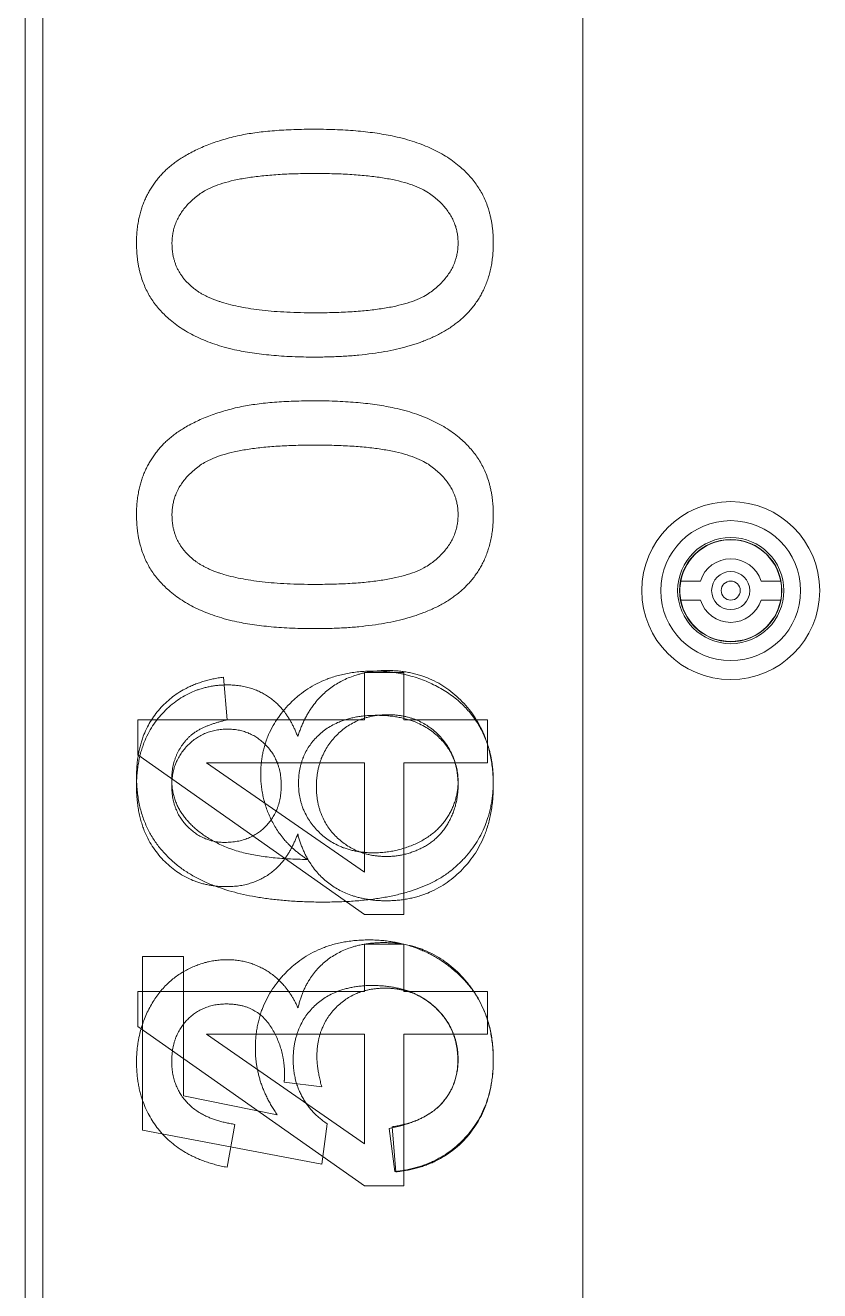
# Model space of a CAD drawing. Extents: x -76427 to 292734, y -42117 to 131250.
# Drawn here: x 13849.1 to 13974.1, y -38341.3 to -38142.2 of the extents above; entities that cross this region are included whole.
import ezdxf

# ---------------------------------------------------------------- set-up
doc = ezdxf.new("R2010")
doc.units = 0
doc.header["$LTSCALE"] = 10
doc.layers.add('XFM7P10PV$0$PV-EQ(50K)', color=252, linetype='Continuous', lineweight=9)
doc.layers.add('XFM7P10PV-200K$0$PV-EQ(50K)', color=22, linetype='Continuous', lineweight=9)

# ---------------------------------------------------------------- blocks, each defined once
blk = doc.blocks.new('XFM7P10PV-200K$0$A$Cf6a59fa3')
for p, q in [((2153.5, 174.32), (2153.5, 1891.68)), ((2156.25, 1888), (2156.25, 178)), ((2156.25, 1888), (2156.25, 178)), ((2156.25, 1888), (2156.25, 178)), ((2241.25, 178), (2241.25, 1888)), ((2241.25, 178), (2241.25, 1888)), ((2241.25, 178), (2241.25, 1888)), ((2256.64, 540), (2259.73, 540)), ((2269.27, 540), (2272.36, 540)), ((2259.73, 537), (2256.64, 537)), ((2272.36, 537), (2269.27, 537)), ((2206.85, 525.59), (2206.85, 518.17)), ((2213.05, 525.59), (2206.85, 525.59)), ((2213.05, 518.17), (2213.05, 525.59)), ((2185.26, 518.17), (2184.71, 524.88)), ((2171.21, 518.17), (2171.21, 512.64)), ((2206.85, 518.17), (2171.21, 518.17)), ((2226.21, 518.17), (2213.05, 518.17)), ((2226.21, 511.42), (2226.21, 518.17)), ((2171.21, 512.64), (2206.85, 487.57)), ((2206.85, 494.19), (2182.03, 511.42)), ((2182.03, 511.42), (2206.85, 511.42)), ((2206.85, 511.42), (2206.85, 494.19)), ((2213.05, 487.57), (2213.05, 511.42)), ((2213.05, 511.42), (2226.21, 511.42)), ((2206.85, 487.57), (2213.05, 487.57)), ((2206.85, 482.87), (2206.85, 475.46)), ((2213.05, 482.87), (2206.85, 482.87)), ((2213.05, 475.46), (2213.05, 482.87)), ((2171.93, 480.95), (2171.93, 453.61)), ((2178.38, 480.95), (2171.93, 480.95)), ((2178.38, 459.02), (2178.38, 480.95)), ((2171.21, 475.46), (2171.21, 469.92)), ((2206.85, 475.46), (2171.21, 475.46)), ((2226.21, 475.46), (2213.05, 475.46)), ((2226.21, 468.71), (2226.21, 475.46)), ((2171.21, 469.92), (2206.85, 444.85)), ((2206.85, 451.48), (2182.03, 468.71)), ((2182.03, 468.71), (2206.85, 468.71)), ((2206.85, 468.71), (2206.85, 451.48)), ((2213.05, 444.85), (2213.05, 468.71)), ((2213.05, 468.71), (2226.21, 468.71)), ((2194.23, 461.16), (2200.14, 460.45)), ((2193.14, 456.05), (2178.38, 459.02)), ((2185.26, 447.79), (2186.47, 454.54)), ((2200.18, 448.29), (2201.02, 454.62)), ((2210.75, 453.87), (2211.63, 447.12)), ((2211.21, 454.16), (2211.79, 447.07)), ((2171.93, 453.61), (2200.18, 448.29)), ((2206.85, 444.85), (2213.05, 444.85))]:
    blk.add_line(p, q)
for radius in [14, 11, 8.35, 8.05, 3, 1.5]:
    blk.add_circle((2264.5, 538.5), radius)
for radius, start, end in [(8, 10.8069, 169.1931), (5, 17.4576, 162.5424), (8, 169.1931, 190.8069), (8, 349.1931, 10.8069), (8, 190.8069, 349.1931), (5, 197.4576, 342.5424)]:
    blk.add_arc((2264.5, 538.5), radius, start, end)
for points in [[(2199.09, 611.07), (2190.92, 611.07), (2181.28, 608.6), (2174.57, 604.28), (2171, 597.57), (2171, 593.17)], [(2199.09, 611.07), (2190.92, 611.07), (2181.28, 608.6), (2174.57, 604.28), (2171, 597.57), (2171, 593.17)], [(2199.09, 611.07), (2190.92, 611.07), (2181.28, 608.6), (2174.57, 604.28), (2171, 597.57), (2171, 593.17)], [(2227.14, 593.17), (2227.14, 599.16), (2220.68, 607.09), (2208.78, 611.07), (2199.09, 611.07)], [(2227.14, 593.17), (2227.14, 599.16), (2220.68, 607.09), (2208.78, 611.07), (2199.09, 611.07)], [(2227.14, 593.17), (2227.14, 599.16), (2220.68, 607.09), (2208.78, 611.07), (2199.09, 611.07)], [(2176.58, 593.08), (2176.58, 597.78), (2185.51, 604.11), (2199.09, 604.11)], [(2176.58, 593.08), (2176.58, 597.78), (2185.51, 604.11), (2199.09, 604.11)], [(2176.58, 593.08), (2176.58, 597.78), (2185.51, 604.11), (2199.09, 604.11)], [(2199.09, 604.11), (2212.63, 604.11), (2221.6, 597.78), (2221.6, 593.17)], [(2199.09, 604.11), (2212.63, 604.11), (2221.6, 597.78), (2221.6, 593.17)], [(2199.09, 604.11), (2212.63, 604.11), (2221.6, 597.78), (2221.6, 593.17)], [(2171, 593.17), (2171, 587.13), (2177.42, 579.25), (2189.32, 575.23), (2199.09, 575.23)], [(2171, 593.17), (2171, 587.13), (2177.42, 579.25), (2189.32, 575.23), (2199.09, 575.23)], [(2171, 593.17), (2171, 587.13), (2177.42, 579.25), (2189.32, 575.23), (2199.09, 575.23)], [(2221.6, 593.17), (2221.6, 588.52), (2212.67, 582.19), (2199.09, 582.19)], [(2221.6, 593.17), (2221.6, 588.52), (2212.67, 582.19), (2199.09, 582.19)], [(2221.6, 593.17), (2221.6, 588.52), (2212.67, 582.19), (2199.09, 582.19)], [(2221.48, 580.68), (2227.14, 585.2), (2227.14, 593.17)], [(2221.48, 580.68), (2227.14, 585.2), (2227.14, 593.17)], [(2221.48, 580.68), (2227.14, 585.2), (2227.14, 593.17)], [(2180.52, 585.66), (2176.58, 588.43), (2176.58, 593.08)], [(2180.52, 585.66), (2176.58, 588.43), (2176.58, 593.08)], [(2180.52, 585.66), (2176.58, 588.43), (2176.58, 593.08)], [(2199.09, 582.19), (2185.55, 582.19), (2180.52, 585.66)], [(2199.09, 582.19), (2185.55, 582.19), (2180.52, 585.66)], [(2199.09, 582.19), (2185.55, 582.19), (2180.52, 585.66)], [(2199.09, 575.23), (2214.56, 575.23), (2221.48, 580.68)], [(2199.09, 575.23), (2214.56, 575.23), (2221.48, 580.68)], [(2199.09, 575.23), (2214.56, 575.23), (2221.48, 580.68)], [(2199.09, 568.35), (2190.92, 568.35), (2181.28, 565.88), (2174.57, 561.56), (2171, 554.85), (2171, 550.45)], [(2199.09, 568.35), (2190.92, 568.35), (2181.28, 565.88), (2174.57, 561.56), (2171, 554.85), (2171, 550.45)], [(2199.09, 568.35), (2190.92, 568.35), (2181.28, 565.88), (2174.57, 561.56), (2171, 554.85), (2171, 550.45)], [(2227.14, 550.45), (2227.14, 556.45), (2220.68, 564.37), (2208.78, 568.35), (2199.09, 568.35)], [(2227.14, 550.45), (2227.14, 556.45), (2220.68, 564.37), (2208.78, 568.35), (2199.09, 568.35)], [(2227.14, 550.45), (2227.14, 556.45), (2220.68, 564.37), (2208.78, 568.35), (2199.09, 568.35)], [(2176.58, 550.37), (2176.58, 555.06), (2185.51, 561.39), (2199.09, 561.39)], [(2176.58, 550.37), (2176.58, 555.06), (2185.51, 561.39), (2199.09, 561.39)], [(2176.58, 550.37), (2176.58, 555.06), (2185.51, 561.39), (2199.09, 561.39)], [(2199.09, 561.39), (2212.63, 561.39), (2221.6, 555.06), (2221.6, 550.45)], [(2199.09, 561.39), (2212.63, 561.39), (2221.6, 555.06), (2221.6, 550.45)], [(2199.09, 561.39), (2212.63, 561.39), (2221.6, 555.06), (2221.6, 550.45)], [(2171, 550.45), (2171, 544.41), (2177.42, 536.53), (2189.32, 532.51), (2199.09, 532.51)], [(2171, 550.45), (2171, 544.41), (2177.42, 536.53), (2189.32, 532.51), (2199.09, 532.51)], [(2171, 550.45), (2171, 544.41), (2177.42, 536.53), (2189.32, 532.51), (2199.09, 532.51)], [(2180.52, 542.95), (2176.58, 545.71), (2176.58, 550.37)], [(2180.52, 542.95), (2176.58, 545.71), (2176.58, 550.37)], [(2180.52, 542.95), (2176.58, 545.71), (2176.58, 550.37)], [(2221.6, 550.45), (2221.6, 545.8), (2212.67, 539.47), (2199.09, 539.47)], [(2221.6, 550.45), (2221.6, 545.8), (2212.67, 539.47), (2199.09, 539.47)], [(2221.6, 550.45), (2221.6, 545.8), (2212.67, 539.47), (2199.09, 539.47)], [(2221.48, 537.96), (2227.14, 542.49), (2227.14, 550.45)], [(2221.48, 537.96), (2227.14, 542.49), (2227.14, 550.45)], [(2221.48, 537.96), (2227.14, 542.49), (2227.14, 550.45)], [(2199.09, 539.47), (2185.55, 539.47), (2180.52, 542.95)], [(2199.09, 539.47), (2185.55, 539.47), (2180.52, 542.95)], [(2199.09, 539.47), (2185.55, 539.47), (2180.52, 542.95)], [(2199.09, 532.51), (2214.56, 532.51), (2221.48, 537.96)], [(2199.09, 532.51), (2214.56, 532.51), (2221.48, 537.96)], [(2199.09, 532.51), (2214.56, 532.51), (2221.48, 537.96)], [(2208.36, 525.84), (2200.47, 525.84), (2190.54, 516.33), (2190.54, 509.58)], [(2210.49, 525.93), (2205.38, 525.93), (2198, 520.65), (2196.37, 515.53)], [(2227.14, 508.61), (2227.14, 513.56), (2222.4, 521.36), (2213.51, 525.84), (2208.36, 525.84)], [(2227.14, 507.82), (2227.14, 515.95), (2217.54, 525.93), (2210.49, 525.93)], [(2184.71, 524.88), (2178.3, 524.04), (2171, 515.74), (2171, 509.24)], [(2185.34, 523.66), (2179.35, 523.66), (2171, 514.9), (2171, 507.69)], [(2196.37, 515.53), (2194.82, 519.64), (2189.16, 523.66), (2185.34, 523.66)], [(2179.43, 515.62), (2181.28, 517.25), (2185.26, 518.17)], [(2196.49, 508.2), (2196.49, 512.85), (2203.07, 518.88), (2208.78, 518.88)], [(2199.3, 507.65), (2199.3, 512.51), (2205.67, 518.97), (2210.58, 518.97)], [(2208.78, 518.88), (2214.69, 518.88), (2221.6, 512.76), (2221.6, 508.45)], [(2210.58, 518.97), (2215.36, 518.97), (2221.6, 512.72), (2221.6, 507.86)], [(2176.54, 507.82), (2176.54, 511.63), (2181.61, 516.71), (2185.3, 516.71)], [(2176.54, 508.82), (2176.54, 512.85), (2179.43, 515.62)], [(2185.3, 516.71), (2188.86, 516.71), (2193.77, 511.76), (2193.77, 507.86)], [(2190.54, 509.58), (2190.54, 505.72), (2194.14, 498.64), (2197.88, 496.21)], [(2171, 509.24), (2171, 500.52), (2177.29, 495.41)], [(2171, 507.69), (2171, 500.57), (2179.18, 491.93), (2185.17, 491.93)], [(2178.34, 503.16), (2176.54, 505.6), (2176.54, 508.82)], [(2184.92, 498.89), (2181.48, 498.89), (2176.54, 503.92), (2176.54, 507.82)], [(2193.77, 507.86), (2193.77, 503.88), (2188.82, 498.89), (2184.92, 498.89)], [(2208.4, 497.25), (2203.07, 497.25), (2196.49, 503.63), (2196.49, 508.2)], [(2210.33, 496.67), (2205.59, 496.67), (2199.3, 502.87), (2199.3, 507.65)], [(2200.47, 489.5), (2214.73, 489.5), (2227.14, 500.15), (2227.14, 508.61)], [(2221.6, 508.45), (2221.6, 505.51), (2218.25, 500.23), (2211.88, 497.25), (2208.4, 497.25)], [(2210.28, 489.71), (2217.49, 489.71), (2227.14, 499.69), (2227.14, 507.82)], [(2221.6, 507.86), (2221.6, 504.76), (2218.63, 499.39), (2213.22, 496.67), (2210.33, 496.67)], [(2197.88, 496.21), (2189.62, 496.29), (2180.65, 499.98), (2178.34, 503.16)], [(2185.17, 491.93), (2189.11, 491.93), (2194.82, 496), (2196.37, 500.23)], [(2196.37, 500.23), (2197.67, 495.16), (2204.92, 489.71), (2210.28, 489.71)], [(2177.29, 495.41), (2184.54, 489.5), (2200.47, 489.5)], [(2207.52, 483.55), (2199.68, 483.55), (2189.7, 473.65), (2189.7, 466.44)], [(2209.95, 483.13), (2204.63, 483.13), (2197.54, 477.76), (2196.41, 472.86)], [(2220.47, 479.19), (2215.02, 483.55), (2207.52, 483.55)], [(2227.14, 464.6), (2227.14, 472.6), (2217.12, 483.13), (2209.95, 483.13)], [(2185.26, 480.44), (2181.53, 480.44), (2174.86, 476.42), (2171, 468.83), (2171, 464.35)], [(2196.41, 472.86), (2194.69, 476.63), (2188.82, 480.44), (2185.26, 480.44)], [(2227.14, 464.77), (2227.14, 473.9), (2220.47, 479.19)], [(2195.65, 464.64), (2195.65, 469.92), (2202.36, 476.38), (2208.15, 476.38)], [(2199.38, 465.18), (2199.38, 469.88), (2205.42, 475.96), (2210.07, 475.96)], [(2208.15, 476.38), (2214.22, 476.38), (2221.6, 469.67), (2221.6, 464.72)], [(2210.07, 475.96), (2214.94, 475.96), (2221.56, 469.42), (2221.56, 464.64)], [(2176.54, 464.47), (2176.54, 468.45), (2181.4, 473.48), (2185.13, 473.48)], [(2185.13, 473.48), (2189.79, 473.48), (2194.31, 466.57), (2194.31, 462.25)], [(2189.7, 466.44), (2189.7, 460.99), (2193.14, 456.05)], [(2171, 464.35), (2171, 457.81), (2178.47, 449.04), (2185.26, 447.79)], [(2186.47, 454.54), (2181.48, 455.29), (2176.54, 460.53), (2176.54, 464.47)], [(2201.02, 454.62), (2198.63, 456.13), (2195.65, 461.37), (2195.65, 464.64)], [(2200.14, 460.45), (2199.38, 463.3), (2199.38, 465.18)], [(2221.56, 464.64), (2221.56, 460.62), (2216.49, 455.04), (2210.75, 453.87)], [(2221.6, 464.72), (2221.6, 460.66), (2216.4, 454.96), (2211.21, 454.16)], [(2211.63, 447.12), (2218.5, 447.79), (2227.14, 457.35), (2227.14, 464.6)], [(2211.79, 447.07), (2218.75, 447.75), (2227.14, 457.26), (2227.14, 464.77)], [(2194.31, 462.25), (2194.31, 461.87), (2194.23, 461.16)]]:
    blk.add_open_spline(points, degree=2)
blk = doc.blocks.new('XFM7P10PV-200K')
at = {"layer": 'XFM7P10PV-200K$0$PV-EQ(50K)'}
blk.add_blockref('XFM7P10PV-200K$0$A$Cf6a59fa3', (11695.6, -38769.63), dxfattribs=at)
blk = doc.blocks.new('XFM7P10PV$0$A$Cf6a59fa3')
for p, q in [((2153.5, 174.32), (2153.5, 1891.68)), ((2156.25, 1888), (2156.25, 178)), ((2156.25, 1888), (2156.25, 178)), ((2156.25, 1888), (2156.25, 178)), ((2241.25, 178), (2241.25, 1888)), ((2241.25, 178), (2241.25, 1888)), ((2241.25, 178), (2241.25, 1888)), ((2256.64, 540), (2259.73, 540)), ((2269.27, 540), (2272.36, 540)), ((2259.73, 537), (2256.64, 537)), ((2272.36, 537), (2269.27, 537)), ((2206.85, 525.59), (2206.85, 518.17)), ((2213.05, 525.59), (2206.85, 525.59)), ((2213.05, 518.17), (2213.05, 525.59)), ((2185.26, 518.17), (2184.71, 524.88)), ((2171.21, 518.17), (2171.21, 512.64)), ((2206.85, 518.17), (2171.21, 518.17)), ((2226.21, 518.17), (2213.05, 518.17)), ((2226.21, 511.42), (2226.21, 518.17)), ((2171.21, 512.64), (2206.85, 487.57)), ((2206.85, 494.19), (2182.03, 511.42)), ((2182.03, 511.42), (2206.85, 511.42)), ((2206.85, 511.42), (2206.85, 494.19)), ((2213.05, 487.57), (2213.05, 511.42)), ((2213.05, 511.42), (2226.21, 511.42)), ((2206.85, 487.57), (2213.05, 487.57)), ((2206.85, 482.87), (2206.85, 475.46)), ((2213.05, 482.87), (2206.85, 482.87)), ((2213.05, 475.46), (2213.05, 482.87)), ((2171.93, 480.95), (2171.93, 453.61)), ((2178.38, 480.95), (2171.93, 480.95)), ((2178.38, 459.02), (2178.38, 480.95)), ((2171.21, 475.46), (2171.21, 469.92)), ((2206.85, 475.46), (2171.21, 475.46)), ((2226.21, 475.46), (2213.05, 475.46)), ((2226.21, 468.71), (2226.21, 475.46)), ((2171.21, 469.92), (2206.85, 444.85)), ((2206.85, 451.48), (2182.03, 468.71)), ((2182.03, 468.71), (2206.85, 468.71)), ((2206.85, 468.71), (2206.85, 451.48)), ((2213.05, 444.85), (2213.05, 468.71)), ((2213.05, 468.71), (2226.21, 468.71)), ((2194.23, 461.16), (2200.14, 460.45)), ((2193.14, 456.05), (2178.38, 459.02)), ((2185.26, 447.79), (2186.47, 454.54)), ((2200.18, 448.29), (2201.02, 454.62)), ((2210.75, 453.87), (2211.63, 447.12)), ((2211.21, 454.16), (2211.79, 447.07)), ((2171.93, 453.61), (2200.18, 448.29)), ((2206.85, 444.85), (2213.05, 444.85))]:
    blk.add_line(p, q)
for radius in [14, 11, 8.35, 8.05, 3, 1.5]:
    blk.add_circle((2264.5, 538.5), radius)
for radius, start, end in [(8, 10.8069, 169.1931), (5, 17.4576, 162.5424), (8, 169.1931, 190.8069), (8, 349.1931, 10.8069), (8, 190.8069, 349.1931), (5, 197.4576, 342.5424)]:
    blk.add_arc((2264.5, 538.5), radius, start, end)
for points in [[(2199.09, 611.07), (2190.92, 611.07), (2181.28, 608.6), (2174.57, 604.28), (2171, 597.57), (2171, 593.17)], [(2199.09, 611.07), (2190.92, 611.07), (2181.28, 608.6), (2174.57, 604.28), (2171, 597.57), (2171, 593.17)], [(2199.09, 611.07), (2190.92, 611.07), (2181.28, 608.6), (2174.57, 604.28), (2171, 597.57), (2171, 593.17)], [(2227.14, 593.17), (2227.14, 599.16), (2220.68, 607.09), (2208.78, 611.07), (2199.09, 611.07)], [(2227.14, 593.17), (2227.14, 599.16), (2220.68, 607.09), (2208.78, 611.07), (2199.09, 611.07)], [(2227.14, 593.17), (2227.14, 599.16), (2220.68, 607.09), (2208.78, 611.07), (2199.09, 611.07)], [(2176.58, 593.08), (2176.58, 597.78), (2185.51, 604.11), (2199.09, 604.11)], [(2176.58, 593.08), (2176.58, 597.78), (2185.51, 604.11), (2199.09, 604.11)], [(2176.58, 593.08), (2176.58, 597.78), (2185.51, 604.11), (2199.09, 604.11)], [(2199.09, 604.11), (2212.63, 604.11), (2221.6, 597.78), (2221.6, 593.17)], [(2199.09, 604.11), (2212.63, 604.11), (2221.6, 597.78), (2221.6, 593.17)], [(2199.09, 604.11), (2212.63, 604.11), (2221.6, 597.78), (2221.6, 593.17)], [(2171, 593.17), (2171, 587.13), (2177.42, 579.25), (2189.32, 575.23), (2199.09, 575.23)], [(2171, 593.17), (2171, 587.13), (2177.42, 579.25), (2189.32, 575.23), (2199.09, 575.23)], [(2171, 593.17), (2171, 587.13), (2177.42, 579.25), (2189.32, 575.23), (2199.09, 575.23)], [(2221.6, 593.17), (2221.6, 588.52), (2212.67, 582.19), (2199.09, 582.19)], [(2221.6, 593.17), (2221.6, 588.52), (2212.67, 582.19), (2199.09, 582.19)], [(2221.6, 593.17), (2221.6, 588.52), (2212.67, 582.19), (2199.09, 582.19)], [(2221.48, 580.68), (2227.14, 585.2), (2227.14, 593.17)], [(2221.48, 580.68), (2227.14, 585.2), (2227.14, 593.17)], [(2221.48, 580.68), (2227.14, 585.2), (2227.14, 593.17)], [(2180.52, 585.66), (2176.58, 588.43), (2176.58, 593.08)], [(2180.52, 585.66), (2176.58, 588.43), (2176.58, 593.08)], [(2180.52, 585.66), (2176.58, 588.43), (2176.58, 593.08)], [(2199.09, 582.19), (2185.55, 582.19), (2180.52, 585.66)], [(2199.09, 582.19), (2185.55, 582.19), (2180.52, 585.66)], [(2199.09, 582.19), (2185.55, 582.19), (2180.52, 585.66)], [(2199.09, 575.23), (2214.56, 575.23), (2221.48, 580.68)], [(2199.09, 575.23), (2214.56, 575.23), (2221.48, 580.68)], [(2199.09, 575.23), (2214.56, 575.23), (2221.48, 580.68)], [(2199.09, 568.35), (2190.92, 568.35), (2181.28, 565.88), (2174.57, 561.56), (2171, 554.85), (2171, 550.45)], [(2199.09, 568.35), (2190.92, 568.35), (2181.28, 565.88), (2174.57, 561.56), (2171, 554.85), (2171, 550.45)], [(2199.09, 568.35), (2190.92, 568.35), (2181.28, 565.88), (2174.57, 561.56), (2171, 554.85), (2171, 550.45)], [(2227.14, 550.45), (2227.14, 556.45), (2220.68, 564.37), (2208.78, 568.35), (2199.09, 568.35)], [(2227.14, 550.45), (2227.14, 556.45), (2220.68, 564.37), (2208.78, 568.35), (2199.09, 568.35)], [(2227.14, 550.45), (2227.14, 556.45), (2220.68, 564.37), (2208.78, 568.35), (2199.09, 568.35)], [(2176.58, 550.37), (2176.58, 555.06), (2185.51, 561.39), (2199.09, 561.39)], [(2176.58, 550.37), (2176.58, 555.06), (2185.51, 561.39), (2199.09, 561.39)], [(2176.58, 550.37), (2176.58, 555.06), (2185.51, 561.39), (2199.09, 561.39)], [(2199.09, 561.39), (2212.63, 561.39), (2221.6, 555.06), (2221.6, 550.45)], [(2199.09, 561.39), (2212.63, 561.39), (2221.6, 555.06), (2221.6, 550.45)], [(2199.09, 561.39), (2212.63, 561.39), (2221.6, 555.06), (2221.6, 550.45)], [(2171, 550.45), (2171, 544.41), (2177.42, 536.53), (2189.32, 532.51), (2199.09, 532.51)], [(2171, 550.45), (2171, 544.41), (2177.42, 536.53), (2189.32, 532.51), (2199.09, 532.51)], [(2171, 550.45), (2171, 544.41), (2177.42, 536.53), (2189.32, 532.51), (2199.09, 532.51)], [(2180.52, 542.95), (2176.58, 545.71), (2176.58, 550.37)], [(2180.52, 542.95), (2176.58, 545.71), (2176.58, 550.37)], [(2180.52, 542.95), (2176.58, 545.71), (2176.58, 550.37)], [(2221.6, 550.45), (2221.6, 545.8), (2212.67, 539.47), (2199.09, 539.47)], [(2221.6, 550.45), (2221.6, 545.8), (2212.67, 539.47), (2199.09, 539.47)], [(2221.6, 550.45), (2221.6, 545.8), (2212.67, 539.47), (2199.09, 539.47)], [(2221.48, 537.96), (2227.14, 542.49), (2227.14, 550.45)], [(2221.48, 537.96), (2227.14, 542.49), (2227.14, 550.45)], [(2221.48, 537.96), (2227.14, 542.49), (2227.14, 550.45)], [(2199.09, 539.47), (2185.55, 539.47), (2180.52, 542.95)], [(2199.09, 539.47), (2185.55, 539.47), (2180.52, 542.95)], [(2199.09, 539.47), (2185.55, 539.47), (2180.52, 542.95)], [(2199.09, 532.51), (2214.56, 532.51), (2221.48, 537.96)], [(2199.09, 532.51), (2214.56, 532.51), (2221.48, 537.96)], [(2199.09, 532.51), (2214.56, 532.51), (2221.48, 537.96)], [(2208.36, 525.84), (2200.47, 525.84), (2190.54, 516.33), (2190.54, 509.58)], [(2210.49, 525.93), (2205.38, 525.93), (2198, 520.65), (2196.37, 515.53)], [(2227.14, 508.61), (2227.14, 513.56), (2222.4, 521.36), (2213.51, 525.84), (2208.36, 525.84)], [(2227.14, 507.82), (2227.14, 515.95), (2217.54, 525.93), (2210.49, 525.93)], [(2184.71, 524.88), (2178.3, 524.04), (2171, 515.74), (2171, 509.24)], [(2185.34, 523.66), (2179.35, 523.66), (2171, 514.9), (2171, 507.69)], [(2196.37, 515.53), (2194.82, 519.64), (2189.16, 523.66), (2185.34, 523.66)], [(2179.43, 515.62), (2181.28, 517.25), (2185.26, 518.17)], [(2196.49, 508.2), (2196.49, 512.85), (2203.07, 518.88), (2208.78, 518.88)], [(2199.3, 507.65), (2199.3, 512.51), (2205.67, 518.97), (2210.58, 518.97)], [(2208.78, 518.88), (2214.69, 518.88), (2221.6, 512.76), (2221.6, 508.45)], [(2210.58, 518.97), (2215.36, 518.97), (2221.6, 512.72), (2221.6, 507.86)], [(2176.54, 507.82), (2176.54, 511.63), (2181.61, 516.71), (2185.3, 516.71)], [(2176.54, 508.82), (2176.54, 512.85), (2179.43, 515.62)], [(2185.3, 516.71), (2188.86, 516.71), (2193.77, 511.76), (2193.77, 507.86)], [(2190.54, 509.58), (2190.54, 505.72), (2194.14, 498.64), (2197.88, 496.21)], [(2171, 509.24), (2171, 500.52), (2177.29, 495.41)], [(2171, 507.69), (2171, 500.57), (2179.18, 491.93), (2185.17, 491.93)], [(2178.34, 503.16), (2176.54, 505.6), (2176.54, 508.82)], [(2184.92, 498.89), (2181.48, 498.89), (2176.54, 503.92), (2176.54, 507.82)], [(2193.77, 507.86), (2193.77, 503.88), (2188.82, 498.89), (2184.92, 498.89)], [(2208.4, 497.25), (2203.07, 497.25), (2196.49, 503.63), (2196.49, 508.2)], [(2210.33, 496.67), (2205.59, 496.67), (2199.3, 502.87), (2199.3, 507.65)], [(2200.47, 489.5), (2214.73, 489.5), (2227.14, 500.15), (2227.14, 508.61)], [(2221.6, 508.45), (2221.6, 505.51), (2218.25, 500.23), (2211.88, 497.25), (2208.4, 497.25)], [(2210.28, 489.71), (2217.49, 489.71), (2227.14, 499.69), (2227.14, 507.82)], [(2221.6, 507.86), (2221.6, 504.76), (2218.63, 499.39), (2213.22, 496.67), (2210.33, 496.67)], [(2197.88, 496.21), (2189.62, 496.29), (2180.65, 499.98), (2178.34, 503.16)], [(2185.17, 491.93), (2189.11, 491.93), (2194.82, 496), (2196.37, 500.23)], [(2196.37, 500.23), (2197.67, 495.16), (2204.92, 489.71), (2210.28, 489.71)], [(2177.29, 495.41), (2184.54, 489.5), (2200.47, 489.5)], [(2207.52, 483.55), (2199.68, 483.55), (2189.7, 473.65), (2189.7, 466.44)], [(2209.95, 483.13), (2204.63, 483.13), (2197.54, 477.76), (2196.41, 472.86)], [(2220.47, 479.19), (2215.02, 483.55), (2207.52, 483.55)], [(2227.14, 464.6), (2227.14, 472.6), (2217.12, 483.13), (2209.95, 483.13)], [(2185.26, 480.44), (2181.53, 480.44), (2174.86, 476.42), (2171, 468.83), (2171, 464.35)], [(2196.41, 472.86), (2194.69, 476.63), (2188.82, 480.44), (2185.26, 480.44)], [(2227.14, 464.77), (2227.14, 473.9), (2220.47, 479.19)], [(2195.65, 464.64), (2195.65, 469.92), (2202.36, 476.38), (2208.15, 476.38)], [(2199.38, 465.18), (2199.38, 469.88), (2205.42, 475.96), (2210.07, 475.96)], [(2208.15, 476.38), (2214.22, 476.38), (2221.6, 469.67), (2221.6, 464.72)], [(2210.07, 475.96), (2214.94, 475.96), (2221.56, 469.42), (2221.56, 464.64)], [(2176.54, 464.47), (2176.54, 468.45), (2181.4, 473.48), (2185.13, 473.48)], [(2185.13, 473.48), (2189.79, 473.48), (2194.31, 466.57), (2194.31, 462.25)], [(2189.7, 466.44), (2189.7, 460.99), (2193.14, 456.05)], [(2171, 464.35), (2171, 457.81), (2178.47, 449.04), (2185.26, 447.79)], [(2186.47, 454.54), (2181.48, 455.29), (2176.54, 460.53), (2176.54, 464.47)], [(2201.02, 454.62), (2198.63, 456.13), (2195.65, 461.37), (2195.65, 464.64)], [(2200.14, 460.45), (2199.38, 463.3), (2199.38, 465.18)], [(2221.56, 464.64), (2221.56, 460.62), (2216.49, 455.04), (2210.75, 453.87)], [(2221.6, 464.72), (2221.6, 460.66), (2216.4, 454.96), (2211.21, 454.16)], [(2211.63, 447.12), (2218.5, 447.79), (2227.14, 457.35), (2227.14, 464.6)], [(2211.79, 447.07), (2218.75, 447.75), (2227.14, 457.26), (2227.14, 464.77)], [(2194.31, 462.25), (2194.31, 461.87), (2194.23, 461.16)]]:
    blk.add_open_spline(points, degree=2)
blk = doc.blocks.new('XFM7P10PV')
at = {"layer": 'XFM7P10PV$0$PV-EQ(50K)'}
blk.add_blockref('XFM7P10PV$0$A$Cf6a59fa3', (11695.6, -38769.63), dxfattribs=at)

msp = doc.modelspace()

# ---------------------------------------------------------------- block references
for name in ['XFM7P10PV', 'XFM7P10PV-200K']:
    msp.add_blockref(name, (0, 0))

doc.saveas('drawing.dxf')
